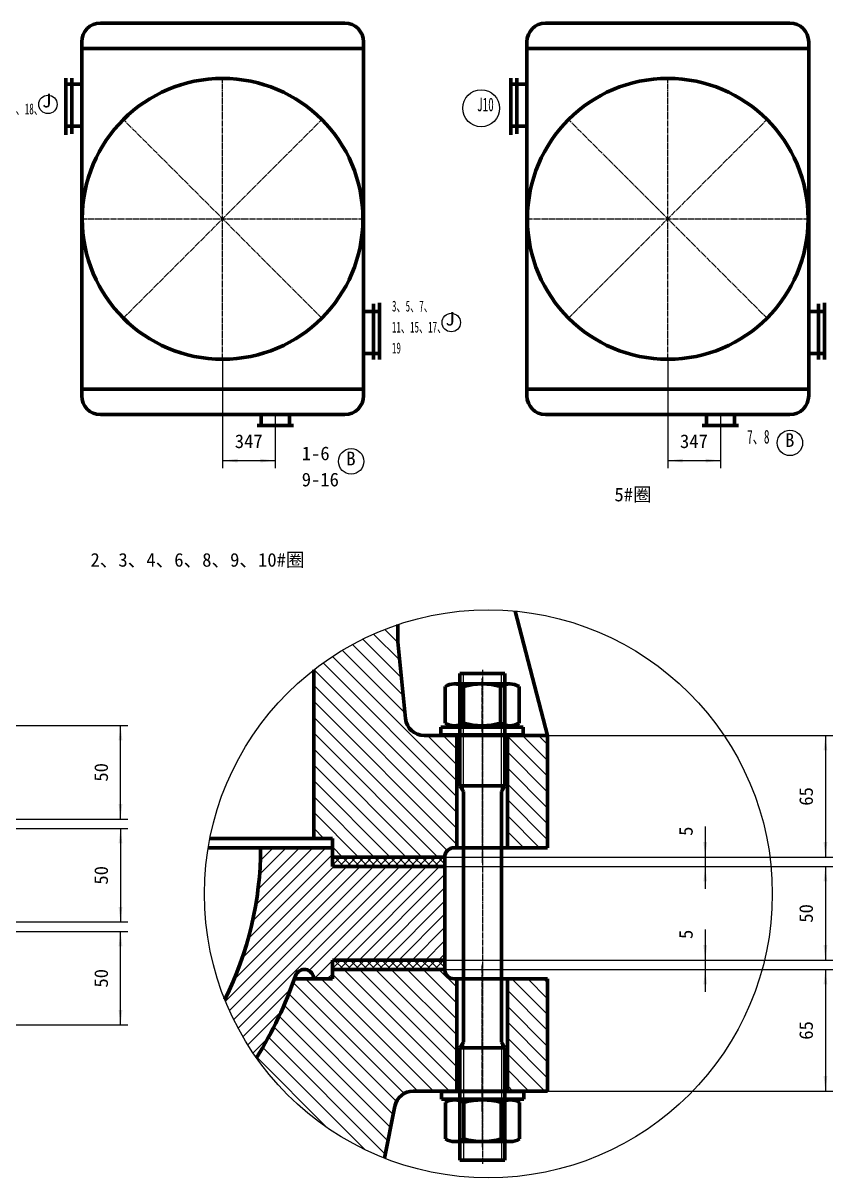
# Model space of a CAD drawing. Header units: millimetres. Extents: x -12040 to 11740, y -16820 to 16820.
# Drawn here: x 3003 to 7331, y -11476 to -5308 of the extents above; entities that cross this region are included whole.
import ezdxf

# ---------------------------------------------------------------- set-up
doc = ezdxf.new("R2010")
doc.units = ezdxf.units.MM
doc.linetypes.add('EB_DASHDOT', pattern=[39, 30, -3, 3, -3])
for name, color, linetype, lineweight in [('CAXA0', 7, 'Continuous', 70), ('CAXA1', 1, 'EB_DASHDOT', 25), ('CAXA3', 7, 'Continuous', 25), ('CAXA4', 3, 'Continuous', 25), ('CAXA5', 4, 'Continuous', 25)]:
    doc.layers.add(name, color=color, linetype=linetype, lineweight=lineweight)
doc.styles.add('UserTxtStyle1', font='SIMFANG.TTF')
doc.styles.add('UserTxtStyle17', font='SIMFANG.TTF', dxfattribs={"width": 0.6})
doc.styles.add('UserTxtStyle18', font='SIMFANG.TTF', dxfattribs={"width": 0.6})
doc.styles.add('UserTxtStyle19', font='SIMFANG.TTF', dxfattribs={"width": 0.6})
doc.styles.add('UserTxtStyle2', font='SIMFANG.TTF')
doc.styles.add('标准', font='SIMFANG.TTF')
doc.dimstyles.new('标准', dxfattribs={"dimscale": 20, "dimtxt": 3.5, "dimasz": 4, "dimexe": 2, "dimexo": 0, "dimtad": 1, "dimdsep": 46, "dimtxsty": '标准', "dimcen": 0, "dimdle": 6, "dimaunit": 1, "dimazin": 2, "dimtfac": 1, "dimtdec": 3, "dimtmove": 0, "dimatfit": 3, "dimfxl": 0, "dimtolj": 1, "dimtzin": 0, "dimarcsym": 0})

# ---------------------------------------------------------------- blocks, each defined once
blk = doc.blocks.new('*CAXBLOCK323324')
at = {"layer": 'CAXA4', "linetype": 'Continuous', "lineweight": 25}
for points in [[(7291, -9112.9), (7281, -9192.9), (7301, -9192.9)], [(7291, -9762.9), (7281, -9682.9), (7301, -9682.9)]]:
    blk.add_hatch(color=0, dxfattribs=at).paths.add_polyline_path(points, flags=0)
at = {"layer": 'CAXA4', "color": 0, "linetype": 'Continuous', "lineweight": 25}
for p, q in [((5146.8, -9112.9), (7331, -9112.9)), ((7291, -9112.9), (7291, -9762.9)), ((5256.3, -9762.9), (7331, -9762.9))]:
    blk.add_line(p, q, dxfattribs=at)
at = {"layer": 'CAXA4', "color": 0, "linetype": 'Continuous', "lineweight": 25, "insert": (7151, -9488.3), "char_height": 72.993, "attachment_point": 1, "rotation": 90, "style": 'UserTxtStyle2'}
blk.add_mtext('\\fFangSong_GB2312|b0|i0|p34;65', dxfattribs=at)
blk = doc.blocks.new('*CAXBLOCK324325')
at = {"layer": 'CAXA4', "linetype": 'Continuous', "lineweight": 25}
for points in [[(7291, -10362.9), (7281, -10442.9), (7301, -10442.9)], [(7291, -11012.9), (7281, -10932.9), (7301, -10932.9)]]:
    blk.add_hatch(color=0, dxfattribs=at).paths.add_polyline_path(points, flags=0)
at = {"layer": 'CAXA4', "color": 0, "linetype": 'Continuous', "lineweight": 25}
for p, q in [((5256.3, -10362.9), (7331, -10362.9)), ((7291, -10362.9), (7291, -11012.9)), ((5088.3, -11012.9), (7331, -11012.9))]:
    blk.add_line(p, q, dxfattribs=at)
at = {"layer": 'CAXA4', "color": 0, "linetype": 'Continuous', "lineweight": 25, "insert": (7151, -10738.3), "char_height": 72.993, "attachment_point": 1, "rotation": 90, "style": 'UserTxtStyle2'}
blk.add_mtext('\\fFangSong_GB2312|b0|i0|p34;65', dxfattribs=at)
blk = doc.blocks.new('*CAXBLOCK325326')
at = {"layer": 'CAXA4', "linetype": 'Continuous', "lineweight": 25}
for points in [[(7291, -9812.9), (7281, -9892.9), (7301, -9892.9)], [(7291, -10312.9), (7281, -10232.9), (7301, -10232.9)]]:
    blk.add_hatch(color=0, dxfattribs=at).paths.add_polyline_path(points, flags=0)
at = {"layer": 'CAXA4', "color": 0, "linetype": 'Continuous', "lineweight": 25}
for p, q in [((5256.3, -9812.9), (7331, -9812.9)), ((7291, -9812.9), (7291, -10312.9)), ((5256.3, -10312.9), (7331, -10312.9))]:
    blk.add_line(p, q, dxfattribs=at)
at = {"layer": 'CAXA4', "color": 0, "linetype": 'Continuous', "lineweight": 25, "insert": (7151, -10113.3), "char_height": 72.993, "attachment_point": 1, "rotation": 90, "style": 'UserTxtStyle2'}
blk.add_mtext('\\fFangSong_GB2312|b0|i0|p34;50', dxfattribs=at)
blk = doc.blocks.new('*CAXBLOCK326327')
at = {"layer": 'CAXA4', "linetype": 'Continuous', "lineweight": 25}
for points in [[(6648.7, -9762.9), (6638.7, -9682.9), (6658.7, -9682.9)], [(6648.7, -9812.9), (6638.7, -9892.9), (6658.7, -9892.9)]]:
    blk.add_hatch(color=0, dxfattribs=at).paths.add_polyline_path(points, flags=0)
at = {"layer": 'CAXA4', "color": 0, "linetype": 'Continuous', "lineweight": 25}
for p, q in [((6648.7, -9598.8), (6648.7, -9932.9)), ((5256.3, -9762.9), (6688.7, -9762.9)), ((5256.3, -9812.9), (6688.7, -9812.9))]:
    blk.add_line(p, q, dxfattribs=at)
at = {"layer": 'CAXA4', "color": 0, "linetype": 'Continuous', "lineweight": 25, "insert": (6508.7, -9649.3), "char_height": 72.993, "attachment_point": 1, "rotation": 90, "style": 'UserTxtStyle2'}
blk.add_mtext('\\fFangSong_GB2312|b0|i0|p34;5', dxfattribs=at)
blk = doc.blocks.new('*CAXBLOCK327328')
at = {"layer": 'CAXA4', "linetype": 'Continuous', "lineweight": 25}
for points in [[(6648.7, -10312.9), (6638.7, -10232.9), (6658.7, -10232.9)], [(6648.7, -10362.9), (6638.7, -10442.9), (6658.7, -10442.9)]]:
    blk.add_hatch(color=0, dxfattribs=at).paths.add_polyline_path(points, flags=0)
at = {"layer": 'CAXA4', "color": 0, "linetype": 'Continuous', "lineweight": 25}
for p, q in [((6648.7, -10149.8), (6648.7, -10482.9)), ((4656.3, -10312.9), (6688.7, -10312.9)), ((5256.3, -10362.9), (6688.7, -10362.9))]:
    blk.add_line(p, q, dxfattribs=at)
at = {"layer": 'CAXA4', "color": 0, "linetype": 'Continuous', "lineweight": 25, "insert": (6508.7, -10200.3), "char_height": 72.993, "attachment_point": 1, "rotation": 90, "style": 'UserTxtStyle2'}
blk.add_mtext('\\fFangSong_GB2312|b0|i0|p34;5', dxfattribs=at)
blk = doc.blocks.new('CAXBLOCK328', base_point=(5010.1, -10327.3))
at = {"layer": 'CAXA5', "color": 0, "linetype": 'Continuous', "lineweight": 25}
for p, q in [((4656.3, -9805.9), (4699.2, -9762.9)), ((4656.3, -9763.4), (4656.8, -9762.9)), ((4691.7, -9812.9), (4741.7, -9762.9)), ((4734.1, -9812.9), (4784.1, -9762.9)), ((4776.5, -9812.9), (4826.5, -9762.9)), ((4819, -9812.9), (4869, -9762.9)), ((4861.4, -9812.9), (4911.4, -9762.9)), ((4903.8, -9812.9), (4953.8, -9762.9)), ((4946.2, -9812.9), (4996.2, -9762.9)), ((4988.7, -9812.9), (5038.7, -9762.9)), ((5031.1, -9812.9), (5081.1, -9762.9)), ((5073.5, -9812.9), (5123.5, -9762.9)), ((5115.9, -9812.9), (5165.9, -9762.9)), ((5158.4, -9812.9), (5208.4, -9762.9)), ((5200.8, -9812.9), (5250.8, -9762.9)), ((5243.2, -9812.9), (5256.3, -9799.8)), ((4656.3, -10357.4), (4700.8, -10312.9)), ((4656.3, -10315), (4658.4, -10312.9)), ((4693.2, -10362.9), (4743.2, -10312.9)), ((4735.6, -10362.9), (4785.6, -10312.9)), ((4778.1, -10362.9), (4828.1, -10312.9)), ((4820.5, -10362.9), (4870.5, -10312.9)), ((4862.9, -10362.9), (4912.9, -10312.9)), ((4905.3, -10362.9), (4955.4, -10312.9)), ((4947.8, -10362.9), (4997.8, -10312.9)), ((4990.2, -10362.9), (5040.2, -10312.9)), ((5032.6, -10362.9), (5082.6, -10312.9)), ((5075.1, -10362.9), (5125.1, -10312.9)), ((5117.5, -10362.9), (5167.5, -10312.9)), ((5159.9, -10362.9), (5209.9, -10312.9)), ((5202.3, -10362.9), (5252.3, -10312.9)), ((5244.8, -10362.9), (5256.3, -10351.4))]:
    blk.add_line(p, q, dxfattribs=at)
blk = doc.blocks.new('CAXBLOCK329', base_point=(4974, -10338))
at = {"layer": 'CAXA5', "color": 0, "linetype": 'Continuous', "lineweight": 25}
for p, q in [((4675.7, -9812.9), (4656.3, -9793.4)), ((4718.2, -9812.9), (4668.2, -9762.9)), ((4760.6, -9812.9), (4710.6, -9762.9)), ((4803, -9812.9), (4753, -9762.9)), ((4845.5, -9812.9), (4795.5, -9762.9)), ((4887.9, -9812.9), (4837.9, -9762.9)), ((4930.3, -9812.9), (4880.3, -9762.9)), ((4972.7, -9812.9), (4922.7, -9762.9)), ((5015.2, -9812.9), (4965.2, -9762.9)), ((5057.6, -9812.9), (5007.6, -9762.9)), ((5100, -9812.9), (5050, -9762.9)), ((5142.4, -9812.9), (5092.4, -9762.9)), ((5184.9, -9812.9), (5134.9, -9762.9)), ((5227.3, -9812.9), (5177.3, -9762.9)), ((5256.3, -9799.5), (5219.7, -9762.9)), ((4674.2, -10362.9), (4656.3, -10345)), ((4716.6, -10362.9), (4666.6, -10312.9)), ((4759.1, -10362.9), (4709.1, -10312.9)), ((4801.5, -10362.9), (4751.5, -10312.9)), ((4843.9, -10362.9), (4793.9, -10312.9)), ((4886.3, -10362.9), (4836.3, -10312.9)), ((4928.8, -10362.9), (4878.8, -10312.9)), ((4971.2, -10362.9), (4921.2, -10312.9)), ((5013.6, -10362.9), (4963.6, -10312.9)), ((5056, -10362.9), (5006, -10312.9)), ((5098.5, -10362.9), (5048.5, -10312.9)), ((5140.9, -10362.9), (5090.9, -10312.9)), ((5183.3, -10362.9), (5133.3, -10312.9)), ((5225.8, -10362.9), (5175.7, -10312.9)), ((5256.3, -10351), (5218.2, -10312.9))]:
    blk.add_line(p, q, dxfattribs=at)
blk = doc.blocks.new('CAXBLOCK330', base_point=(5710.2, -9382.3))
at = {"layer": 'CAXA5', "color": 0, "linetype": 'Continuous', "lineweight": 25}
for p, q in [((5016.1, -8710.7), (4876.7, -8571.3)), ((5006.6, -8616.4), (4936.6, -8546.4)), ((5006.3, -8531.2), (4998.7, -8523.6)), ((5034.9, -8899.3), (4763, -8627.4)), ((5025.5, -8805), (4818.9, -8598.4)), ((5321.3, -9355.3), (4656.9, -8691)), ((5044.4, -8993.6), (4709, -8658.2)), ((5321.3, -9440.2), (4606.6, -8725.5)), ((5321.3, -9525), (4558, -8761.8)), ((5321.3, -9609.9), (4556.3, -8844.9)), ((5321.3, -9694.8), (4556.3, -8929.8)), ((5270.1, -9728.4), (4556.3, -9014.6)), ((5219.7, -9762.9), (4556.3, -9099.5)), ((5321.3, -9270.5), (5163.7, -9112.9)), ((5321.3, -9185.6), (5248.5, -9112.9)), ((5806.3, -9331.2), (5591.3, -9116.2)), ((5806.3, -9246.4), (5672.8, -9112.9)), ((5806.3, -9161.5), (5757.7, -9112.9)), ((5134.9, -9762.9), (4556.3, -9184.3)), ((5806.3, -9416.1), (5591.3, -9201.1)), ((5050, -9762.9), (4556.3, -9269.2)), ((5806.3, -9500.9), (5591.3, -9285.9)), ((4965.2, -9762.9), (4556.3, -9354)), ((5806.3, -9585.8), (5591.3, -9370.8)), ((4880.3, -9762.9), (4556.3, -9438.9)), ((5806.3, -9670.6), (5591.3, -9455.6)), ((4795.5, -9762.9), (4556.3, -9523.7)), ((5763.7, -9712.9), (5591.3, -9540.5)), ((4610.6, -9662.9), (4556.3, -9608.6)), ((5678.8, -9712.9), (5591.3, -9625.3)), ((4710.6, -9762.9), (4656.3, -9708.6)), ((5594, -9712.9), (5591.3, -9710.2))]:
    blk.add_line(p, q, dxfattribs=at)
blk = doc.blocks.new('CAXBLOCK331', base_point=(5748.6, -10610.6))
at = {"layer": 'CAXA5', "color": 0, "linetype": 'Continuous', "lineweight": 25}
for p, q in [((5321.3, -10967.5), (4716.6, -10362.9)), ((5321.3, -10882.7), (4801.5, -10362.9)), ((5321.3, -10797.8), (4886.3, -10362.9)), ((5321.3, -10713), (4971.2, -10362.9)), ((5321.3, -10628.1), (5056, -10362.9)), ((5321.3, -10543.3), (5140.9, -10362.9)), ((5321.3, -10458.4), (5225.8, -10362.9)), ((5112.1, -11012.9), (4512.1, -10412.9)), ((5196.9, -11012.9), (4596.9, -10412.9)), ((5281.8, -11012.9), (4656.3, -10387.4)), ((5806.3, -10604), (5615.2, -10412.9)), ((5806.3, -10519.2), (5700, -10412.9)), ((5806.3, -10434.3), (5784.9, -10412.9)), ((5039.8, -11025.4), (4446.5, -10432.2)), ((5806.3, -10688.9), (5591.3, -10473.9)), ((4998.4, -11069), (4423.2, -10493.7)), ((4981.5, -11136.9), (4398.3, -10553.7)), ((5806.3, -10773.7), (5591.3, -10558.7)), ((4953.2, -11278.3), (4344.1, -10669.2)), ((4967.3, -11207.6), (4371.9, -10612.1)), ((5806.3, -10858.6), (5591.3, -10643.6)), ((4939.1, -11349), (4314.8, -10724.8)), ((5806.3, -10943.4), (5591.3, -10728.4)), ((4831.4, -11326.2), (4284.3, -10779)), ((4629.1, -11208.7), (4252.3, -10832)), ((5790.9, -11012.9), (5591.3, -10813.3)), ((5706, -11012.9), (5591.3, -10898.1)), ((5621.2, -11012.9), (5591.3, -10983))]:
    blk.add_line(p, q, dxfattribs=at)
blk = doc.blocks.new('CAXBLOCK332', base_point=(4770.6, -10121.2))
at = {"layer": 'CAXA5', "color": 0, "linetype": 'Continuous', "lineweight": 25}
for p, q in [((4229.7, -10105.1), (4622, -9712.9)), ((4247, -10017.2), (4551.3, -9712.9)), ((4259.2, -9934.3), (4480.6, -9712.9)), ((4267.2, -9855.6), (4409.8, -9712.9)), ((4271.6, -9780.4), (4339.1, -9712.9)), ((4206.2, -10199.4), (4656.3, -9749.3)), ((4085.1, -10532.7), (4804.8, -9812.9)), ((4106.3, -10582.1), (4875.5, -9812.9)), ((4128.9, -10630.2), (4946.2, -9812.9)), ((4130.7, -10416.3), (4734.1, -9812.9)), ((4153, -10676.9), (5016.9, -9812.9)), ((4174.3, -10302), (4663.4, -9812.9)), ((4531.1, -10369.5), (5087.7, -9812.9)), ((4658.4, -10312.9), (5158.4, -9812.9)), ((4729.1, -10312.9), (5229.1, -9812.9)), ((4799.8, -10312.9), (5256.3, -9856.4)), ((4870.5, -10312.9), (5256.3, -9927.1)), ((4941.2, -10312.9), (5256.3, -9997.8)), ((5011.9, -10312.9), (5256.3, -10068.5)), ((5082.6, -10312.9), (5256.3, -10139.2)), ((5153.3, -10312.9), (5256.3, -10209.9)), ((5224.1, -10312.9), (5256.3, -10280.7)), ((4558.4, -10412.9), (4656.3, -10315)), ((4629.1, -10412.9), (4656.3, -10385.7)), ((4178.3, -10722.2), (4433.6, -10467)), ((4205, -10766.3), (4382.9, -10588.4)), ((4232.9, -10809.1), (4312, -10730))]:
    blk.add_line(p, q, dxfattribs=at)
blk = doc.blocks.new('CAXBLOCK333', base_point=(5458.1, -11381.8))
at = {"layer": 'CAXA0'}
for p, q in [((5338.1, -8781.8), (5578.1, -8781.8)), ((5338.1, -9381.8), (5338.1, -8781.8)), ((5578.1, -8781.8), (5578.1, -9381.8)), ((5338.1, -9381.8), (5578.1, -9381.8)), ((5338.1, -9381.8), (5356.1, -9413)), ((5578.1, -9381.8), (5560.1, -9413)), ((5338.1, -10781.8), (5356.1, -10750.6)), ((5338.1, -10781.8), (5578.1, -10781.8)), ((5338.1, -10781.8), (5338.1, -11381.8)), ((5578.1, -10781.8), (5560.1, -10750.6)), ((5578.1, -11381.8), (5578.1, -10781.8)), ((5338.1, -11381.8), (5578.1, -11381.8))]:
    blk.add_line(p, q, dxfattribs=at)
at = {"layer": 'CAXA0', "linetype": 'Continuous', "lineweight": 25}
for p, q in [((5356.1, -9413), (5356.1, -8781.8)), ((5560.1, -9413), (5560.1, -8781.8)), ((5356.1, -10750.6), (5356.1, -11381.8)), ((5560.1, -10750.6), (5560.1, -11381.8))]:
    blk.add_line(p, q, dxfattribs=at)
at = {"layer": 'CAXA0', "linetype": 'Continuous', "lineweight": 70}
for p, q in [((5356.1, -9413), (5356.1, -10750.6)), ((5560.1, -9413), (5560.1, -10750.6))]:
    blk.add_line(p, q, dxfattribs=at)
at = {"layer": 'CAXA1', "linetype": 'EB_DASHDOT', "lineweight": 25}
blk.add_line((5458.1, -8761.8), (5458.1, -11401.8), dxfattribs=at)
blk = doc.blocks.new('CAXBLOCK334', base_point=(5458.5, -11282.5))
at = {"layer": 'CAXA0'}
for p, q in [((5260.5, -11268.6), (5260.5, -11073.4)), ((5607, -11059.5), (5310, -11059.5)), ((5359.5, -11073.4), (5359.5, -11268.6)), ((5557.5, -11073.4), (5557.5, -11268.6)), ((5656.5, -11268.6), (5656.5, -11073.4)), ((5607, -11282.5), (5310, -11282.5))]:
    blk.add_line(p, q, dxfattribs=at)
for centre, radius, start, end in [((5310, -11154.7), 95.2, 58.67241, 121.32759), ((5458.5, -11419.5), 360, 74.03799, 105.96201), ((5607, -11154.7), 95.2, 58.67241, 121.32759), ((5310, -11187.3), 95.2, 238.67241, 301.32759), ((5458.5, -10922.5), 360, 254.03799, 285.96201), ((5607, -11187.3), 95.2, 238.67241, 301.32759)]:
    blk.add_arc(centre, radius, start, end, dxfattribs=at)
at = {"layer": 'CAXA1', "linetype": 'EB_DASHDOT', "lineweight": 25}
blk.add_line((5458.5, -11312.5), (5458.5, -11029.5), dxfattribs=at)
blk = doc.blocks.new('CAXBLOCK335', base_point=(5460.1, -11055.7))
at = {"layer": 'CAXA0'}
for p, q in [((5240.1, -11015.7), (5680.1, -11015.7)), ((5240.1, -11015.7), (5240.1, -11055.7)), ((5680.1, -11055.7), (5680.1, -11015.7)), ((5240.1, -11055.7), (5680.1, -11055.7))]:
    blk.add_line(p, q, dxfattribs=at)
blk = doc.blocks.new('CAXBLOCK336', base_point=(5456.2, -9109.5))
at = {"layer": 'CAXA0'}
for p, q in [((5236.2, -9069.5), (5676.2, -9069.5)), ((5236.2, -9069.5), (5236.2, -9109.5)), ((5236.2, -9109.5), (5676.2, -9109.5)), ((5676.2, -9109.5), (5676.2, -9069.5))]:
    blk.add_line(p, q, dxfattribs=at)
blk = doc.blocks.new('CAXBLOCK337', base_point=(5456.2, -9061.1))
at = {"layer": 'CAXA0'}
for p, q in [((5258.2, -9047.3), (5258.2, -8852)), ((5604.7, -8838.1), (5307.7, -8838.1)), ((5357.2, -8852), (5357.2, -9047.3)), ((5555.2, -8852), (5555.2, -9047.3)), ((5654.2, -9047.3), (5654.2, -8852)), ((5604.7, -9061.1), (5307.7, -9061.1))]:
    blk.add_line(p, q, dxfattribs=at)
for centre, radius, start, end in [((5307.7, -8933.3), 95.2, 58.67241, 121.32759), ((5456.2, -9198.1), 360, 74.03799, 105.96201), ((5604.7, -8933.3), 95.2, 58.67241, 121.32759), ((5307.7, -8965.9), 95.2, 238.67241, 301.32759), ((5456.2, -8701.1), 360, 254.03799, 285.96201), ((5604.7, -8965.9), 95.2, 238.67241, 301.32759)]:
    blk.add_arc(centre, radius, start, end, dxfattribs=at)
at = {"layer": 'CAXA1', "linetype": 'EB_DASHDOT', "lineweight": 25}
blk.add_line((5456.2, -9091.1), (5456.2, -8808.1), dxfattribs=at)
blk = doc.blocks.new('*CAXBLOCK343344')
at = {"layer": 'CAXA4', "linetype": 'Continuous', "lineweight": 25}
for points in [[(3524, -9609.4), (3514, -9689.4), (3534, -9689.4)], [(3524, -10109.4), (3514, -10029.4), (3534, -10029.4)]]:
    blk.add_hatch(color=0, dxfattribs=at).paths.add_polyline_path(points, flags=0)
at = {"layer": 'CAXA4', "color": 0, "linetype": 'Continuous', "lineweight": 25}
for p, q in [((869, -9609.4), (3564, -9609.4)), ((3524, -9609.4), (3524, -10109.4)), ((869, -10109.4), (3564, -10109.4))]:
    blk.add_line(p, q, dxfattribs=at)
at = {"layer": 'CAXA4', "color": 0, "linetype": 'Continuous', "lineweight": 25, "insert": (3384, -9909.8), "char_height": 72.993, "attachment_point": 1, "rotation": 90, "style": 'UserTxtStyle2'}
blk.add_mtext('\\fFangSong_GB2312|b0|i0|p34;50', dxfattribs=at)
blk = doc.blocks.new('*CAXBLOCK344345')
at = {"layer": 'CAXA4', "linetype": 'Continuous', "lineweight": 25}
for points in [[(3524, -10159.4), (3534, -10239.4), (3514, -10239.4)], [(3524, -10659.4), (3534, -10579.4), (3514, -10579.4)]]:
    blk.add_hatch(color=0, dxfattribs=at).paths.add_polyline_path(points, flags=0)
at = {"layer": 'CAXA4', "color": 0, "linetype": 'Continuous', "lineweight": 25}
for p, q in [((869, -10159.4), (3564, -10159.4)), ((3524, -10659.4), (3524, -10159.4)), ((500.9, -10659.4), (3564, -10659.4))]:
    blk.add_line(p, q, dxfattribs=at)
at = {"layer": 'CAXA4', "color": 0, "linetype": 'Continuous', "lineweight": 25, "insert": (3384, -10459.8), "char_height": 72.993, "attachment_point": 1, "rotation": 90, "style": 'UserTxtStyle2'}
blk.add_mtext('\\fFangSong_GB2312|b0|i0|p34;50', dxfattribs=at)
blk = doc.blocks.new('*CAXBLOCK556557')
at = {"layer": 'CAXA4', "linetype": 'Continuous', "lineweight": 25}
for points in [[(6448.5, -7644.9), (6528.5, -7634.9), (6528.5, -7654.9)], [(6730.3, -7644.9), (6650.3, -7634.9), (6650.3, -7654.9)]]:
    blk.add_hatch(color=0, dxfattribs=at).paths.add_polyline_path(points, flags=0)
at = {"layer": 'CAXA4', "color": 0, "linetype": 'Continuous', "lineweight": 25}
for p, q in [((6448.5, -7106.4), (6448.5, -7684.9)), ((6730.3, -7401.1), (6730.3, -7684.9)), ((6448.5, -7644.9), (6730.3, -7644.9))]:
    blk.add_line(p, q, dxfattribs=at)
at = {"layer": 'CAXA4', "color": 0, "linetype": 'Continuous', "lineweight": 25, "insert": (6513.7, -7504.9), "char_height": 72.993, "attachment_point": 1, "style": 'UserTxtStyle2'}
blk.add_mtext('\\fFangSong_GB2312|b0|i0|p34;347', dxfattribs=at)
blk = doc.blocks.new('*CAXBLOCK557558')
at = {"layer": 'CAXA4', "linetype": 'Continuous', "lineweight": 25}
for points in [[(4069.6, -7644.9), (4149.6, -7634.9), (4149.6, -7654.9)], [(4351.3, -7644.9), (4271.3, -7634.9), (4271.3, -7654.9)]]:
    blk.add_hatch(color=0, dxfattribs=at).paths.add_polyline_path(points, flags=0)
at = {"layer": 'CAXA4', "color": 0, "linetype": 'Continuous', "lineweight": 25}
for p, q in [((4069.6, -7106.4), (4069.6, -7684.9)), ((4351.3, -7401.1), (4351.3, -7684.9)), ((4069.6, -7644.9), (4351.3, -7644.9))]:
    blk.add_line(p, q, dxfattribs=at)
at = {"layer": 'CAXA4', "color": 0, "linetype": 'Continuous', "lineweight": 25, "insert": (4134.7, -7504.9), "char_height": 72.993, "attachment_point": 1, "style": 'UserTxtStyle2'}
blk.add_mtext('\\fFangSong_GB2312|b0|i0|p34;347', dxfattribs=at)

msp = doc.modelspace()

# ---------------------------------------------------------------- hatches: boundary and pattern name
at = {"layer": 'CAXA4', "linetype": 'Continuous', "lineweight": 25}
for points in [[(3524.009, -9059.423), (3534.009, -9139.423), (3514.009, -9139.423)], [(3524.009, -9559.423), (3534.009, -9479.423), (3514.009, -9479.423)]]:
    msp.add_hatch(color=256, dxfattribs=at).paths.add_polyline_path(points, flags=0)

# ---------------------------------------------------------------- linework, layer by layer
at = {"layer": 'CAXA0', "linetype": 'Continuous', "lineweight": 70}
for p, q in [((4722.592, -5307.793), (3416.592, -5307.793)), ((7101.542, -5307.793), (5795.542, -5307.793)), ((3316.592, -6353.356), (3316.592, -5407.793)), ((4822.592, -6353.356), (4822.592, -5407.793)), ((5695.542, -6353.356), (5695.542, -5407.793)), ((7201.542, -6353.356), (7201.542, -5407.793)), ((4822.592, -5443.74), (3316.592, -5443.74)), ((7201.542, -5443.74), (5695.542, -5443.74)), ((3231.242, -5602.447), (3231.242, -5903.949)), ((3263.375, -5602.447), (3263.375, -5899.929)), ((5610.192, -5602.447), (5610.192, -5903.949)), ((5642.325, -5602.447), (5642.325, -5899.929)), ((3311.132, -5634.501), (3231.242, -5634.501)), ((5690.082, -5634.501), (5610.192, -5634.501)), ((3311.132, -5859.185), (3231.242, -5859.185)), ((5690.082, -5859.185), (5610.192, -5859.185)), ((3316.592, -6353.356), (3316.592, -7298.919)), ((4822.592, -6353.356), (4822.592, -7298.919)), ((5695.542, -6353.356), (5695.542, -7298.919)), ((7201.542, -6353.356), (7201.542, -7298.919)), ((4875.808, -7104.265), (4875.808, -6806.782)), ((4907.941, -7104.265), (4907.941, -6802.762)), ((7254.759, -7104.265), (7254.759, -6806.782)), ((7286.892, -7104.265), (7286.892, -6802.762)), ((4828.052, -6847.527), (4907.941, -6847.527)), ((7207.002, -6847.527), (7286.892, -6847.527)), ((4828.052, -7072.21), (4907.941, -7072.21)), ((7207.002, -7072.21), (7286.892, -7072.21)), ((4822.592, -7262.972), (3316.592, -7262.972)), ((7201.542, -7262.972), (5695.542, -7262.972)), ((4722.592, -7398.919), (3416.592, -7398.919)), ((4276.01, -7398.919), (4276.01, -7457.18)), ((4426.64, -7398.919), (4426.64, -7457.18)), ((7101.542, -7398.919), (5795.542, -7398.919)), ((6654.96, -7398.919), (6654.96, -7457.18)), ((6805.591, -7398.919), (6805.591, -7457.18)), ((4253.441, -7457.18), (4447.742, -7457.18)), ((6632.392, -7457.18), (6826.693, -7457.18))]:
    msp.add_line(p, q, dxfattribs=at)
at = {"layer": 'CAXA0'}
for p, q in [((5806.286, -9112.896), (5633.802, -8448.832)), ((5006.286, -8612.896), (5006.286, -8521.065)), ((5047.281, -9022.847), (5006.286, -8612.896)), ((4556.286, -9662.896), (4556.286, -8763.114)), ((5806.286, -9112.896), (5146.785, -9112.896)), ((5321.286, -9112.896), (5321.286, -9712.896)), ((5591.286, -9112.896), (5591.286, -9712.896)), ((5806.286, -9112.896), (5806.286, -9712.896)), ((4656.286, -9662.896), (4001.728, -9662.896)), ((4656.286, -9662.896), (4656.286, -9762.896)), ((4656.286, -9712.893), (3992.64, -9712.893)), ((4656.286, -9812.893), (4656.286, -9712.893)), ((5806.286, -9712.896), (5306.286, -9712.896)), ((5256.286, -9762.896), (4656.286, -9762.896)), ((5256.286, -9812.893), (5256.286, -9762.896)), ((5256.286, -9812.893), (4656.286, -9812.893)), ((5256.286, -10312.893), (5256.286, -9812.893)), ((4506.89, -10362.896), (4505.681, -10362.896)), ((4656.286, -10412.893), (4656.286, -10312.893)), ((5256.286, -10312.893), (4656.286, -10312.893)), ((5256.286, -10362.896), (4656.286, -10362.896)), ((5256.286, -10362.896), (5256.286, -10312.893)), ((4656.286, -10412.893), (4453.373, -10412.893)), ((5306.286, -10412.896), (5806.286, -10412.896)), ((5321.286, -10412.896), (5321.286, -11012.896)), ((5591.286, -10412.896), (5591.286, -11012.896)), ((5806.286, -11012.896), (5806.286, -10412.896)), ((5088.266, -11012.896), (5806.286, -11012.896)), ((4990.208, -11093.285), (4934.616, -11371.244))]:
    msp.add_line(p, q, dxfattribs=at)
at = {"layer": 'CAXA0', "linetype": 'Continuous', "lineweight": 70}
for centre in [(4069.592, -6353.356), (6448.542, -6353.356)]:
    msp.add_circle(centre, 750, dxfattribs=at)
for centre, start, end in [((3416.592, -5407.793), 90, 180), ((4722.592, -5407.793), 0, 90), ((5795.542, -5407.793), 90, 180), ((7101.542, -5407.793), 0, 90), ((3416.592, -7298.919), 180, 270), ((4722.592, -7298.919), 270, 360), ((5795.542, -7298.919), 180, 270), ((7101.542, -7298.919), 270, 360)]:
    msp.add_arc(centre, 100, start, end, dxfattribs=at)
at = {"layer": 'CAXA0'}
for centre, radius, start, end in [((5146.785, -9012.896), 100, 185.7105931, 270), ((2452.914, -9711.062), 1820, 333.4808892, 359.9423709), ((5306.286, -9762.896), 50, 90, 180), ((4506.286, -10412.893), 50, 0, 161.1298652), ((5306.286, -10362.896), 50, 180, 270), ((2452.914, -9711.062), 2120, 327.9918608, 341.129865), ((5088.266, -11112.896), 100, 90, 168.6900675)]:
    msp.add_arc(centre, radius, start, end, dxfattribs=at)
at = {"layer": 'CAXA1', "linetype": 'EB_DASHDOT', "lineweight": 25}
for p, q in [((4069.592, -7106.356), (4069.592, -5600.356)), ((6448.542, -7106.356), (6448.542, -5600.356)), ((3537.14, -6885.807), (4602.043, -5820.904)), ((4602.043, -6885.807), (3537.14, -5820.904)), ((5916.091, -6885.807), (6980.994, -5820.904)), ((6980.994, -6885.807), (5916.091, -5820.904)), ((3316.592, -6353.356), (4822.592, -6353.356)), ((5695.542, -6353.356), (7201.542, -6353.356)), ((4351.325, -7401.14), (4351.325, -7460.18)), ((6730.275, -7401.14), (6730.275, -7460.18))]:
    msp.add_line(p, q, dxfattribs=at)
at = {"layer": 'CAXA1'}
for p, q in [((5456.286, -9032.832), (5456.286, -9792.896)), ((5456.286, -11122.206), (5456.286, -10337.782))]:
    msp.add_line(p, q, dxfattribs=at)
at = {"layer": 'CAXA3', "linetype": 'Continuous', "lineweight": 25}
for centre, radius in [((5451.291, -5762.741), 98.769), ((3136.158, -5741.942), 49.236), ((5291.362, -6907.207), 49.236), ((7101.21, -7550.288), 68.067), ((4756.624, -7648.883), 68.067), ((5489.747, -9959.213), 1517.235)]:
    msp.add_circle(centre, radius, dxfattribs=at)
at = {"layer": 'CAXA4', "linetype": 'Continuous', "lineweight": 25}
for p, q in [((700.991, -9059.423), (3564.009, -9059.423)), ((3524.009, -9559.423), (3524.009, -9059.423)), ((869.011, -9559.423), (3564.009, -9559.423))]:
    msp.add_line(p, q, dxfattribs=at)

# ---------------------------------------------------------------- block references
at = {"layer": 'CAXA0'}
for name, p in [('CAXBLOCK337', (5456.154, -9061.133)), ('CAXBLOCK333', (5458.118, -11381.815)), ('CAXBLOCK336', (5456.154, -9109.548)), ('CAXBLOCK335', (5460.087, -11055.654)), ('CAXBLOCK334', (5458.534, -11282.495))]:
    msp.add_blockref(name, p, dxfattribs=at)
at = {"layer": 'CAXA5'}
for name, p in [('CAXBLOCK330', (5710.245, -9382.27)), ('CAXBLOCK332', (4770.571, -10121.209)), ('CAXBLOCK328', (5010.136, -10327.313)), ('CAXBLOCK329', (4973.978, -10338.001)), ('CAXBLOCK331', (5748.599, -10610.637))]:
    msp.add_blockref(name, p, dxfattribs=at)

# ---------------------------------------------------------------- texts
at = {"layer": 'CAXA4', "linetype": 'Continuous', "lineweight": 25, "attachment_point": 1}
for s, insert, char_height, style in [('\\fFangSong_GB2312|b0|i0|p34;J', (3104.984, -5685.133), 72.9927, 'UserTxtStyle1'), ('\\fFangSong_GB2312|b0|i0|p34;J10', (5429.354, -5705.932), 72.9927, 'UserTxtStyle19'), ('\\fFangSong_GB2312|b0|i0|p34;12、16、18、', (2819.498, -5736.917), 58.39416, 'UserTxtStyle18'), ('\\fFangSong_GB2312|b0|i0|p34;3、5、7、', (4974.701, -6790.181), 58.39416, 'UserTxtStyle18'), ('\\fFangSong_GB2312|b0|i0|p34;11、15、17、', (4974.701, -6902.181), 58.39416, 'UserTxtStyle18'), ('\\fFangSong_GB2312|b0|i0|p34;J', (5260.188, -6850.397), 72.9927, 'UserTxtStyle1'), ('\\fFangSong_GB2312|b0|i0|p34;19', (4974.701, -7014.181), 58.39416, 'UserTxtStyle18'), ('\\fFangSong_GB2312|b0|i0|p34;7、8', (6872.771, -7480.606), 72.9927, 'UserTxtStyle17'), ('\\fFangSong_GB2312|b0|i0|p34;B', (7075.378, -7498.748), 72.9927, 'UserTxtStyle1'), ('\\fFangSong_GB2312|b0|i0|p34;1-6', (4492.535, -7569.544), 72.9927, 'UserTxtStyle1'), ('\\fFangSong_GB2312|b0|i0|p34;B', (4730.793, -7597.342), 72.9927, 'UserTxtStyle1'), ('\\fFangSong_GB2312|b0|i0|p34;9-16', (4492.535, -7709.544), 72.9927, 'UserTxtStyle1'), ('\\fFangSong_GB2312|b0|i0|p34;5#圈', (6163.461, -7789.486), 72.9927, 'UserTxtStyle1'), ('\\fFangSong_GB2312|b0|i0|p34;2、3、4、6、8、9、10#圈', (3363.671, -8138.446), 72.9927, 'UserTxtStyle1')]:
    msp.add_mtext(s, dxfattribs=dict(at, insert=insert, char_height=char_height, style=style))
at = {"layer": 'CAXA4', "linetype": 'Continuous', "lineweight": 25, "insert": (3384.009, -9359.788), "char_height": 72.9927, "attachment_point": 1, "rotation": 90, "style": 'UserTxtStyle2'}
msp.add_mtext('\\fFangSong_GB2312|b0|i0|p34;50', dxfattribs=at)

# ---------------------------------------------------------------- dimensions: what is measured, and where the dimension line sits
at = {"layer": 'CAXA4', "linetype": 'Continuous', "lineweight": 70}
for base, p1, p2, picture, middle in [((4179.495, -7644.866), (4069.592, -7106.356), (4351.325, -7401.14), '*CAXBLOCK557558', (4210.458, -7554.866)), ((6574.015, -7644.866), (6448.542, -7106.356), (6730.275, -7401.14), '*CAXBLOCK556557', (6589.409, -7554.866))]:
    dim = msp.add_linear_dim(base=base, p1=p1, p2=p2, text='\\fFangSong_GB2312;347', dimstyle='标准', dxfattribs=at)
    dim.commit()
    dim.dimension.update_dxf_attribs({"geometry": picture, "text_midpoint": middle})
at = {"layer": 'CAXA4'}
for base, p1, p2, text, picture, middle in [((7290.987, -9624.316), (5146.785, -9112.896), (5256.286, -9762.896), '\\fFangSong_GB2312;65', '*CAXBLOCK323324', (7200.987, -9437.896)), ((3524.009, -9877.934), (869.011, -9609.423), (869.011, -10109.423), '\\fFangSong_GB2312;50', '*CAXBLOCK343344', (3434.009, -9859.423)), ((6648.705, -9624.316), (5256.286, -9762.896), (5256.286, -9812.893), '\\fFangSong_GB2312;5', '*CAXBLOCK326327', (6558.705, -9624.316)), ((7290.987, -10175.309), (5256.286, -9812.893), (5256.286, -10312.893), '\\fFangSong_GB2312;50', '*CAXBLOCK325326', (7200.987, -10062.893)), ((3524.009, -10450.586), (500.916, -10659.423), (869.011, -10159.423), '\\fFangSong_GB2312;50', '*CAXBLOCK344345', (3434.009, -10409.423)), ((6648.705, -10175.309), (4656.286, -10312.893), (5256.286, -10362.896), '\\fFangSong_GB2312;5', '*CAXBLOCK327328', (6558.705, -10175.309)), ((7290.987, -10592.086), (5256.286, -10362.896), (5088.266, -11012.896), '\\fFangSong_GB2312;65', '*CAXBLOCK324325', (7200.987, -10687.896))]:
    dim = msp.add_linear_dim(base=base, p1=p1, p2=p2, angle=270, text=text, dimstyle='标准', dxfattribs=at)
    dim.commit()
    dim.dimension.update_dxf_attribs({"geometry": picture, "text_midpoint": middle})

doc.saveas('drawing.dxf')
